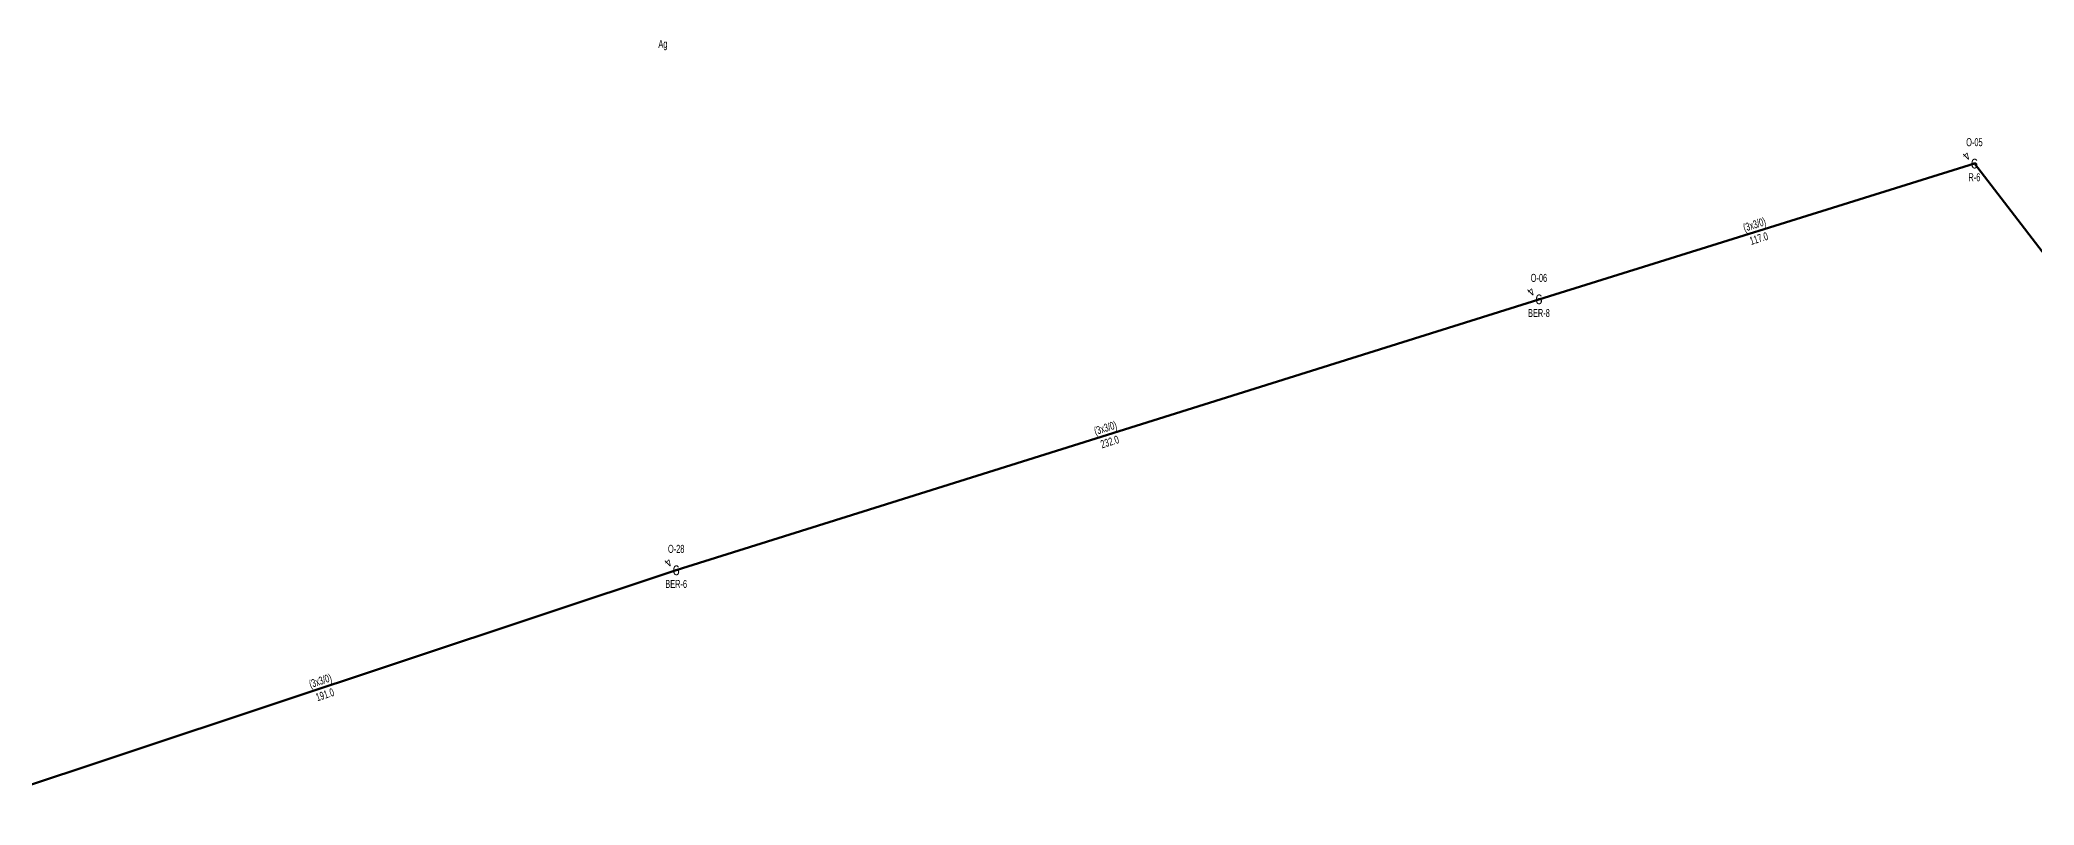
# Model space of a CAD drawing. Header units: millimetres. Extents: x 533588 to 538589, y 4082985 to 4086946.
# Drawn here: x 537044 to 537554, y 4083882 to 4084078 of the extents above; entities that cross this region are included whole.
import ezdxf
from ezdxf.enums import TextEntityAlignment as Align

# ---------------------------------------------------------------- set-up
doc = ezdxf.new("R2010")
doc.units = ezdxf.units.MM
for name, color, linetype, lineweight in [('DIREK_AG_MEVCUT', 120, 'Continuous', 25), ('DIREK_ENH_MEVCUT', 6, 'Continuous', 25), ('HAT_ENH_HAVAI_MEVCUT', 6, 'Continuous', 70)]:
    doc.layers.add(name, color=color, linetype=linetype, lineweight=lineweight)
doc.styles.add('Direk', font='B_CAD')
doc.styles.get("Standard").update_dxf_attribs({"font": 'Arial'})

msp = doc.modelspace()

# ---------------------------------------------------------------- linework, layer by layer
at = {"layer": 'HAT_ENH_HAVAI_MEVCUT'}
for p, q in [((537427.575153, 4084011.508318), (537539.130774, 4084046.311868)), ((537616.2844, 4083945.851629), (537539.130774, 4084046.311868)), ((537206.575614, 4083942.036119), (537427.575153, 4084011.508318)), ((537025.448532, 4083881.821824), (537206.575614, 4083942.036119))]:
    msp.add_line(p, q, dxfattribs=at)

# ---------------------------------------------------------------- texts
at = {"layer": 'DIREK_AG_MEVCUT', "width": 0.53}
msp.add_text('Ag', height=2.05, dxfattribs=at).set_placement((537203.175084, 4084077.021057), align=Align.MIDDLE_CENTER)
at = {"layer": 'DIREK_ENH_MEVCUT', "width": 0.53}
for s, p in [('O-05', (537539.130774, 4084051.811868)), ('R-6', (537539.130774, 4084042.811868)), ('O-06', (537427.575153, 4084017.008318)), ('BER-8', (537427.575153, 4084008.008318)), ('O-28', (537206.575614, 4083947.536119)), ('BER-6', (537206.575614, 4083938.536119))]:
    msp.add_text(s, height=2.05, dxfattribs=at).set_placement(p, align=Align.MIDDLE_CENTER)
at = {"layer": 'DIREK_ENH_MEVCUT', "color": 32, "style": 'Direk'}
for p in [(537537.150875, 4084048.291767), (537425.595254, 4084013.488217), (537204.595715, 4083944.016018)]:
    msp.add_text('4', height=2, rotation=225.000001, dxfattribs=at).set_placement(p, align=Align.MIDDLE_CENTER)
at = {"layer": 'DIREK_ENH_MEVCUT', "style": 'Direk'}
for p in [(537539.130774, 4084046.311868), (537427.575153, 4084011.508318), (537206.575614, 4083942.036119)]:
    msp.add_text('6', height=2.5, dxfattribs=at).set_placement(p, align=Align.MIDDLE_CENTER)
at = {"layer": 'HAT_ENH_HAVAI_MEVCUT', "lineweight": 30, "width": 0.53}
for rotation, p in [(17.327078, (537483.099811, 4084029.72152)), (17.450775, (537316.82048, 4083977.583097)), (378.388987, (537115.743926, 4083912.735568))]:
    msp.add_text('(3x3/0)', height=2.05, rotation=rotation, dxfattribs=at).set_placement(p, align=Align.CENTER)
for s, rotation, p in [('117.0', 17.327078, (537483.606116, 4084028.098666)), ('232.0', 17.450775, (537317.330286, 4083975.96134)), ('191.0', 378.388987, (537116.280219, 4083911.122376))]:
    msp.add_text(s, height=2.05, rotation=rotation, dxfattribs=at).set_placement(p, align=Align.TOP_CENTER)

doc.saveas('drawing.dxf')
